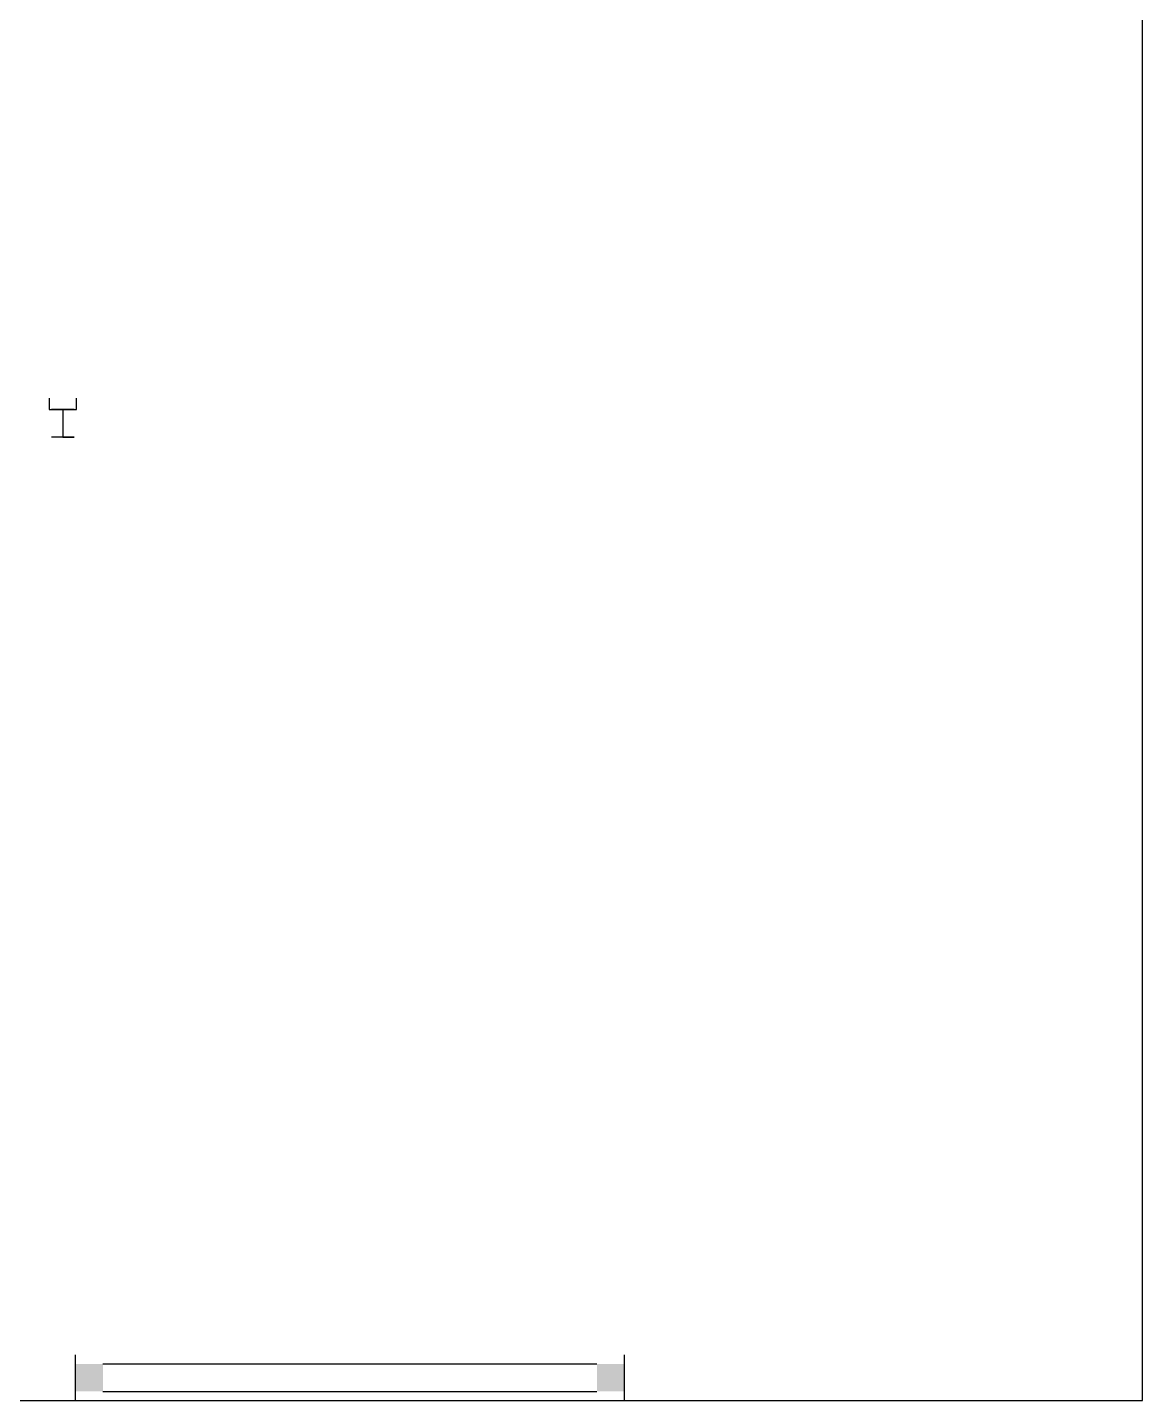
# Model space of a CAD drawing. Header units: millimetres. Extents: x -973 to 28250, y -35942 to 8545.
# Drawn here: x 10063 to 12500, y 0 to 3000 of the extents above; entities that cross this region are included whole.
import ezdxf

# ---------------------------------------------------------------- set-up
doc = ezdxf.new("R2010")
doc.units = ezdxf.units.MM
for name, color, linetype in [('PENCERE', 10, 'Continuous'), ('R02_BAGLANTI', 3, 'Continuous'), ('R02_DUVAR', 7, 'Continuous'), ('R02_KOT', 4, 'Continuous')]:
    doc.layers.add(name, color=color, linetype=linetype)

# ---------------------------------------------------------------- blocks, each defined once
blk = doc.blocks.new('R02_SRC_P02')
at = {"layer": 'PENCERE', "color": 1}
for p, q in [((53839.87, 6703.82), (53839.87, 6713.82)), ((53845.87, 6711.82), (53953.87, 6711.82)), ((53959.87, 6703.82), (53959.87, 6713.82)), ((53845.87, 6705.82), (53953.87, 6705.82))]:
    blk.add_line(p, q, dxfattribs=at)
for points in [[(53839.87, 6705.82), (53845.87, 6705.82), (53839.87, 6711.82), (53845.87, 6711.82)], [(53959.87, 6705.82), (53953.87, 6705.82), (53959.87, 6711.82), (53953.87, 6711.82)]]:
    blk.add_solid(points, dxfattribs=at)
blk = doc.blocks.new('R02_CK_D02_H_1_1_M')
at = {"xscale": 10, "yscale": 10}
blk.add_blockref('R02_SRC_P02', (-538371.2443, -67038.23149), dxfattribs=at)
blk = doc.blocks.new('R02_SRC_B03')
at = {"color": 31}
for p, q in [((7543.68, 804.49), (7543.68, 809.49)), ((7552.18, 809.99), (7549.68, 809.99)), ((7549.68, 809.99), (7549.68, 803.99)), ((7549.68, 804.49), (7549.68, 809.49)), ((7549.68, 806.99), (7543.68, 806.99)), ((7543.68, 806.99), (7543.68, 804.49)), ((7549.68, 804.49), (7549.68, 806.99)), ((7549.68, 803.99), (7552.18, 803.99))]:
    blk.add_line(p, q, dxfattribs=at)
blk = doc.blocks.new('R02_H')
at = {"xscale": 10, "yscale": 10}
blk.add_blockref('R02_SRC_B03', (-75466.7804, -8069.896676), dxfattribs=at)

msp = doc.modelspace()

# ---------------------------------------------------------------- linework, layer by layer
at = {"layer": 'R02_KOT'}
for p, q in [((12500, 0, 2500), (12500, 6000, 2500)), ((12500, 0, 2800), (12500, 6000, 2800)), ((0, 0, 2500), (12500, 0, 2500)), ((0, 0, 2800), (12500, 0, 2800))]:
    msp.add_line(p, q, dxfattribs=at)

# ---------------------------------------------------------------- block references
at = {"layer": 'R02_BAGLANTI', "rotation": 90}
for p in [(10140, 2135), (10140, 2135, 2820)]:
    msp.add_blockref('R02_H', p, dxfattribs=at)
at = {"layer": 'R02_DUVAR'}
for p in [(10140, 0), (10140, 0, 2820)]:
    msp.add_blockref('R02_CK_D02_H_1_1_M', p, dxfattribs=at)

doc.saveas('drawing.dxf')
